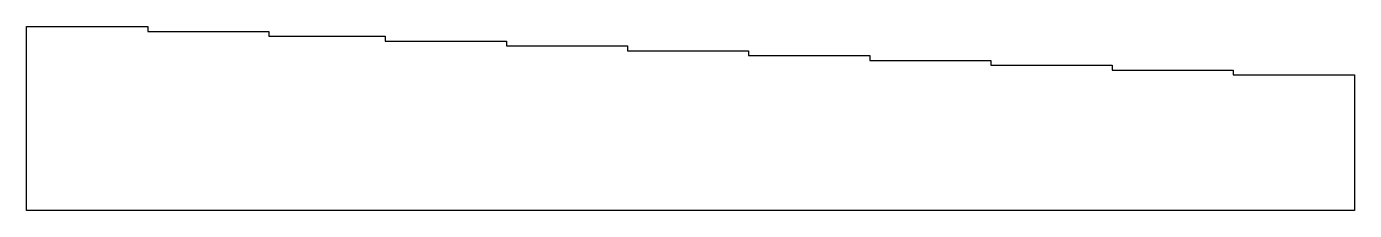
# Model space of a CAD drawing. Extents: x 0 to 137, y 0 to 19.
import ezdxf

# ---------------------------------------------------------------- set-up
doc = ezdxf.new("R2010")
doc.units = 0
doc.layers.get('0').update_dxf_attribs({"linetype": 'CONTINUOUS'})

msp = doc.modelspace()

# ---------------------------------------------------------------- linework, layer by layer
msp.add_lwpolyline([(0, 0), (0, 19), (12.5, 19), (12.5, 18.5), (25, 18.5), (25, 18), (37, 18), (37, 17.5), (49.5, 17.5), (49.5, 17), (62, 17), (62, 16.5), (74.5, 16.5), (74.5, 16), (87, 16), (87, 15.5), (99.5, 15.5), (99.5, 15), (112, 15), (112, 14.5), (124.5, 14.5), (124.5, 14), (137, 14), (137, 0)], close=True)

doc.saveas('drawing.dxf')
